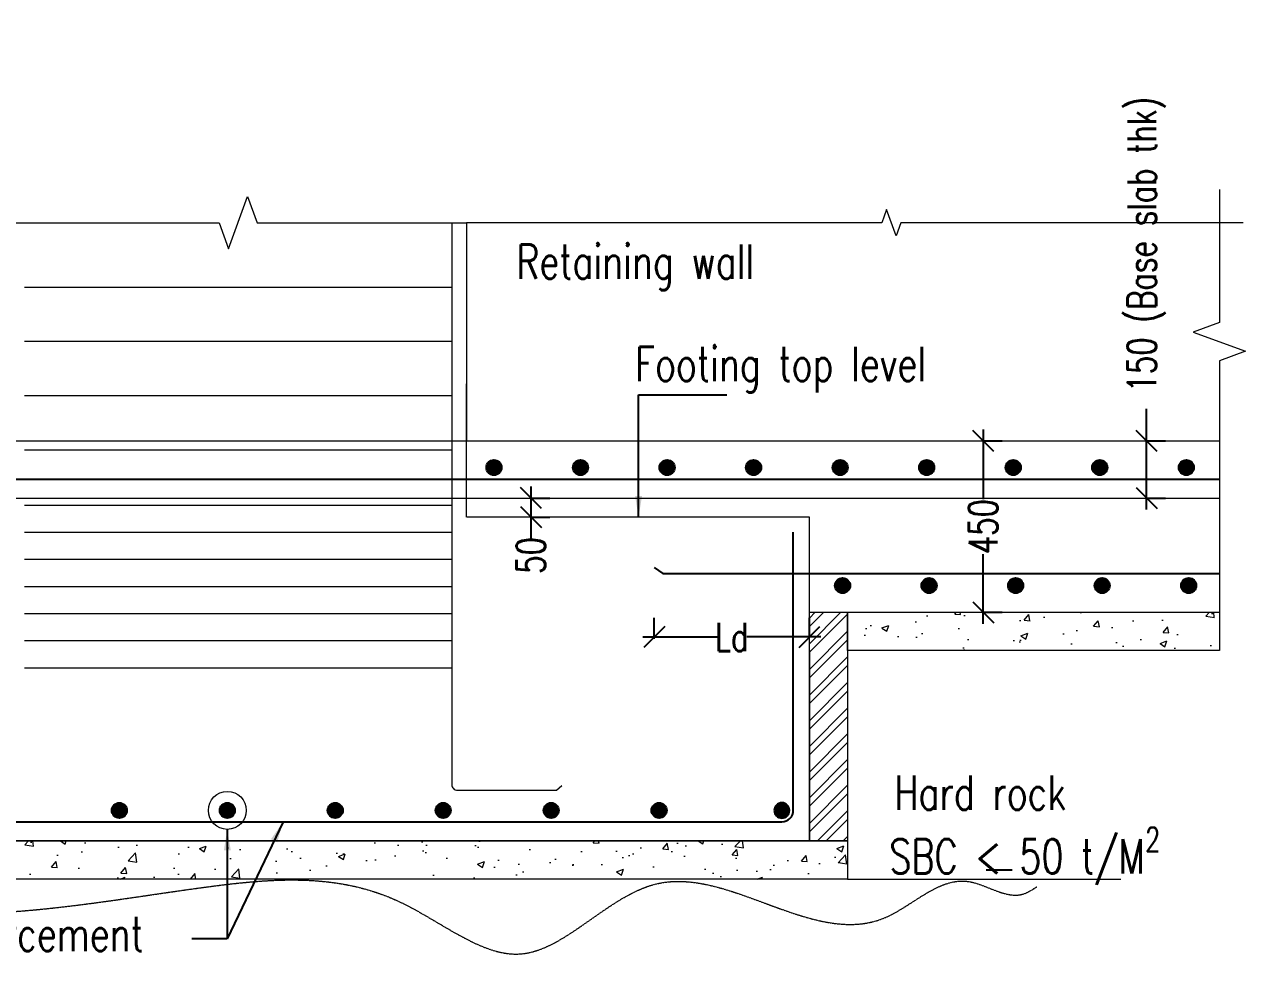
# Model space of a CAD drawing. Header units: millimetres. Extents: x -226110 to 125224, y -84 to 62581.
# Drawn here: x 44329 to 47534, y 14881 to 17343 of the extents above; entities that cross this region are included whole.
import ezdxf

# ---------------------------------------------------------------- set-up
doc = ezdxf.new("R2010")
doc.units = ezdxf.units.MM
doc.linetypes.add('HIDDEN', pattern=[0.375, 0.25, -0.125])
for name, color, linetype, lineweight in [('Geo Hatch', 86, 'Continuous', 5), ('Geo-BOTM.VERT.DIR', 21, 'Continuous', 30), ('Geo-Dim  Sec & Plan', 250, 'Continuous', 25), ('Geo-Hiden Rein', 156, 'HIDDEN', 5), ('Geo-PCC-PATT', 8, 'Continuous', 9), ('Geo-Rein Bar', 21, 'Continuous', 30), ('Geo-Rein Bar Main', 21, 'Continuous', 30), ('Geo-Section Line', 84, 'Continuous', 18)]:
    doc.layers.add(name, color=color, linetype=linetype, lineweight=lineweight)
doc.layers.add('Geo-Text 100', color=7, linetype='Continuous')
doc.styles.add('simplex', font='simplex.shx', dxfattribs={"width": 0.75})
doc.dimstyles.new('Geo1-30 Dim 100', dxfattribs={"dimtxt": 75, "dimasz": 55, "dimexe": 50, "dimexo": 0.2, "dimgap": 0.1, "dimtad": 0, "dimdec": 0, "dimdsep": 46, "dimtxsty": 'simplex', "dimblk": 'OBLIQUE', "dimcen": 5, "dimdle": 30, "dimclrd": 252, "dimclre": 252, "dimclrt": 34, "dimadec": 0, "dimazin": 0, "dimtfac": 1, "dimtdec": 0, "dimtmove": 0, "dimatfit": 3, "dimfxl": 100, "dimfxlon": 1, "dimlwd": -1, "dimlwe": -1, "dimarcsym": 0})

# ---------------------------------------------------------------- blocks, each defined once
blk = doc.blocks.new('*U319')
at = {"layer": 'Geo-BOTM.VERT.DIR', "lineweight": 25}
h = blk.add_hatch(color=256, dxfattribs=at)
h.dxf.hatch_style = 1
h.paths.add_polyline_path([(0.08, 0, 1), (-0.08, 0, 1)])
blk.add_circle((0, 0), 0.08, dxfattribs=at)
blk = doc.blocks.new('*U433')
at = {"layer": 'Geo-Rein Bar Main', "xscale": 250, "yscale": 250, "zscale": 250}
blk.add_blockref('*U319', (0, 0), dxfattribs=at)
blk = doc.blocks.new('*U434')
at = {"color": 0, "linetype": 'ByBlock', "lineweight": -2, "transparency": 16777216}
for p in [(37460.7, 5265.1), (37687.9, 5265.1), (37915.1, 5265.1), (38142.3, 5265.1), (38369.4, 5265.1)]:
    blk.add_blockref('*U433', p, dxfattribs=at)
blk = doc.blocks.new('_Oblique')
at = {"color": 0, "linetype": 'ByBlock', "lineweight": -2}
blk.add_line((-0.5, -0.5), (0.5, 0.5), dxfattribs=at)
blk = doc.blocks.new('*D437')
at = {"layer": 'Geo-Dim  Sec & Plan', "color": 252, "transparency": 16777216}
for p, q in [((45982.1, 15730.1), (45982.1, 15785.4)), ((46389.6, 15735.4), (46389.6, 15785.4))]:
    blk.add_line(p, q, dxfattribs=at)
at = {"layer": 'Geo-Dim  Sec & Plan', "color": 252, "linetype": 'Continuous', "transparency": 16777216}
for p, q in [((45952.1, 15735.4), (46146.9, 15735.4)), ((46419.6, 15735.4), (46224.8, 15735.4))]:
    blk.add_line(p, q, dxfattribs=at)
at = {"layer": 'Geo-Dim  Sec & Plan', "color": 252, "transparency": 16777216, "xscale": 55, "yscale": 55, "zscale": 55, "rotation": 180}
blk.add_blockref('_Oblique', (45982.1, 15735.4), dxfattribs=at)
at = {"layer": 'Geo-Dim  Sec & Plan', "color": 252, "transparency": 16777216, "xscale": 55, "yscale": 55, "zscale": 55}
blk.add_blockref('_Oblique', (46389.6, 15735.4), dxfattribs=at)
at = {"layer": 'Geo-Dim  Sec & Plan', "color": 34, "transparency": 16777216, "insert": (46185.8, 15735.4), "char_height": 75, "attachment_point": 5, "style": 'simplex'}
blk.add_mtext('Ld', dxfattribs=at)
blk = doc.blocks.new('*D440')
at = {"layer": 'Geo-Dim  Sec & Plan', "color": 252, "linetype": 'Continuous', "transparency": 16777216}
for p, q in [((46845.7, 16280.1), (46845.7, 16097.5)), ((46845.7, 15770.1), (46845.7, 15952.7))]:
    blk.add_line(p, q, dxfattribs=at)
at = {"layer": 'Geo-Dim  Sec & Plan', "color": 252, "transparency": 16777216}
for p, q in [((46845.7, 16250.1), (46895.7, 16250.1)), ((46845.7, 15800.1), (46895.7, 15800.1))]:
    blk.add_line(p, q, dxfattribs=at)
at = {"layer": 'Geo-Dim  Sec & Plan', "color": 252, "transparency": 16777216, "xscale": 55, "yscale": 55, "zscale": 55}
for p, rotation in [((46845.7, 16250.1), 90), ((46845.7, 15800.1), 270)]:
    blk.add_blockref('_Oblique', p, dxfattribs=dict(at, rotation=rotation))
at = {"layer": 'Geo-Dim  Sec & Plan', "color": 34, "transparency": 16777216, "insert": (46845.7, 16025.1), "char_height": 75, "attachment_point": 5, "rotation": 90, "style": 'simplex'}
blk.add_mtext('450', dxfattribs=at)
blk = doc.blocks.new('*D441')
at = {"layer": 'Geo-Dim  Sec & Plan', "color": 252, "linetype": 'Continuous', "transparency": 16777216}
for p, q in [((45658.4, 16130.1), (45658.4, 16050.1)), ((45658.4, 16050.1), (45658.4, 15995.1))]:
    blk.add_line(p, q, dxfattribs=at)
at = {"layer": 'Geo-Dim  Sec & Plan', "color": 252, "transparency": 16777216}
for p, q in [((45658.4, 16100.1), (45708.4, 16100.1)), ((45658.4, 16050.1), (45708.4, 16050.1))]:
    blk.add_line(p, q, dxfattribs=at)
at = {"layer": 'Geo-Dim  Sec & Plan', "color": 252, "transparency": 16777216, "xscale": 55, "yscale": 55, "zscale": 55}
for p, rotation in [((45658.4, 16100.1), 90), ((45658.4, 16050.1), 270)]:
    blk.add_blockref('_Oblique', p, dxfattribs=dict(at, rotation=rotation))
at = {"layer": 'Geo-Dim  Sec & Plan', "color": 34, "transparency": 16777216, "insert": (45658.4, 15949.5), "char_height": 75, "attachment_point": 5, "rotation": 90, "style": 'simplex'}
blk.add_mtext('50', dxfattribs=at)
blk = doc.blocks.new('*D443')
at = {"layer": 'Geo-Dim  Sec & Plan', "color": 252, "linetype": 'Continuous', "transparency": 16777216}
for p, q in [((47274.5, 16250.1), (47274.5, 16333.9)), ((47274.5, 16070.1), (47274.5, 16250.1))]:
    blk.add_line(p, q, dxfattribs=at)
at = {"layer": 'Geo-Dim  Sec & Plan', "color": 252, "transparency": 16777216}
for p, q in [((47274.5, 16250.1), (47324.5, 16250.1)), ((47274.5, 16100.1), (47324.5, 16100.1))]:
    blk.add_line(p, q, dxfattribs=at)
at = {"layer": 'Geo-Dim  Sec & Plan', "color": 252, "transparency": 16777216, "xscale": 55, "yscale": 55, "zscale": 55}
for p, rotation in [((47274.5, 16250.1), 90), ((47274.5, 16100.1), 270)]:
    blk.add_blockref('_Oblique', p, dxfattribs=dict(at, rotation=rotation))
at = {"layer": 'Geo-Dim  Sec & Plan', "color": 34, "transparency": 16777216, "insert": (47274.5, 16765.2), "char_height": 75, "width": 1155.846, "attachment_point": 5, "rotation": 90, "style": 'simplex'}
blk.add_mtext('150 (Base slab thk)', dxfattribs=at)

msp = doc.modelspace()

# ---------------------------------------------------------------- hatches: boundary and pattern name
at = {"layer": 'Geo Hatch'}
h = msp.add_hatch(dxfattribs=at)
h.set_pattern_fill('ANSI32', color=256, scale=5)
h.set_pattern_definition([(45, (-20209.283, -31416.55), (-33.67596, 33.67596), []), (45, (-20186.83, -31416.55), (-33.67596, 33.67596), [])])
h.paths.add_polyline_path([(46389.6, 15800.1), (46489.6, 15800.1), (46489.6, 15200.1), (46389.6, 15200.1)])
at = {"layer": 'Geo-PCC-PATT'}
h = msp.add_hatch(dxfattribs=at)
h.set_pattern_fill('AR-CONC', color=256)
h.set_pattern_definition([(50, (-10459.96, 5388.44), (182.18467, -15.9391), [19.05, -209.55]), (355, (-10459.96, 5388.44), (-35.2434, 191.05685), [15.24, -167.6406]), (100.45144, (-10444.78, 5387.11), (146.94125, 175.11775), [16.19, -178.09024]), (46.1842, (-10459.96, 5439.24), (271.079, -42.0423), [28.575, -314.325]), (96.63556, (-10437.37, 5435.74), (237.4041, 247.4261), [24.285, -267.1356]), (351.18415, (-10459.96, 5439.24), (237.4041, 247.4261), [22.86, -251.4597]), (21, (-10434.56, 5426.54), (151.6144, -102.2652), [19.05, -209.55]), (326, (-10434.56, 5426.54), (61.802, 184.18797), [15.24, -167.64]), (71.45144, (-10421.93, 5418.02), (213.4164, 81.92277), [16.19, -178.08994]), (37.5, (-10459.96, 5388.44), (3.0886, 84.55504), [0, -165.608, 0, -170.18, 0, -168.275]), (7.5, (-10459.96, 5388.44), (66.81966, 100.18057), [0, -97.028, 0, -161.798, 0, -64.135]), (327.5, (-10516.6, 5388.44), (135.590595, -5.728744), [0, -63.5, 0, -198.12, 0, -262.89]), (317.5, (-10542, 5388.44), (148.12918, 25.4265), [0, -82.55, 0, -131.572, 0, -186.69])])
h.paths.add_polyline_path([(46489.6, 15800.1), (47465.7, 15800.1), (47465.7, 15700.1), (46489.6, 15700.1)])
h = msp.add_hatch(dxfattribs=at)
h.set_pattern_fill('AR-CONC', color=256)
h.set_pattern_definition([(50, (-13559.96, 4788.44), (182.18467, -15.9391), [19.05, -209.55]), (355, (-13559.96, 4788.44), (-35.2434, 191.05685), [15.24, -167.6406]), (100.45144, (-13544.78, 4787.11), (146.94125, 175.11775), [16.19, -178.09024]), (46.1842, (-13559.96, 4839.24), (271.079, -42.0423), [28.575, -314.325]), (96.63556, (-13537.37, 4835.74), (237.4041, 247.4261), [24.285, -267.1356]), (351.18415, (-13559.96, 4839.24), (237.4041, 247.4261), [22.86, -251.4597]), (21, (-13534.56, 4826.54), (151.6144, -102.2652), [19.05, -209.55]), (326, (-13534.56, 4826.54), (61.802, 184.18797), [15.24, -167.64]), (71.45144, (-13521.93, 4818.02), (213.4164, 81.92277), [16.19, -178.08994]), (37.5, (-13559.96, 4788.44), (3.0886, 84.55504), [0, -165.608, 0, -170.18, 0, -168.275]), (7.5, (-13559.96, 4788.44), (66.81966, 100.18057), [0, -97.028, 0, -161.798, 0, -64.135]), (327.5, (-13616.6, 4788.44), (135.590595, -5.728744), [0, -63.5, 0, -198.12, 0, -262.89]), (317.5, (-13642, 4788.44), (148.12918, 25.4265), [0, -82.55, 0, -131.572, 0, -186.69])])
h.paths.add_polyline_path([(43289.6, 15200.1), (46489.6, 15200.1), (46489.6, 15100.1), (43289.6, 15100.1)])

# ---------------------------------------------------------------- linework, layer by layer
at = {"layer": 'Geo-Hiden Rein', "linetype": 'Continuous'}
for p, q in [((44328.7, 16653.8, 0), (45450.5, 16653.8, 0)), ((44328.7, 16511.4, 0), (45450.5, 16511.4, 0)), ((44328.7, 16369, 0), (45450.5, 16369, 0)), ((44328.7, 16226.7, 0), (45450.5, 16226.7, 0)), ((44328.7, 16081.7, 0), (45450.5, 16081.7, 0)), ((44328.7, 16010.5, 0), (45450.5, 16010.5, 0)), ((44328.7, 15939.3, 0), (45450.5, 15939.3, 0)), ((44328.7, 15868.1, 0), (45450.5, 15868.1, 0)), ((44328.7, 15796.9, 0), (45450.5, 15796.9, 0)), ((44328.7, 15725.8, 0), (45450.5, 15725.8, 0)), ((44328.7, 15654.6, 0), (45450.5, 15654.6, 0)), ((44328.7, 15654.6, 0), (45450.5, 15654.6, 0))]:
    msp.add_line(p, q, dxfattribs=at)
at = {"layer": 'Geo-Hiden Rein', "linetype": 'Continuous', "elevation": 0}
msp.add_lwpolyline([(45450.5, 16822.7), (45450.5, 15347.9, 0.414214), (45465.5, 15332.9), (45725.8, 15332.9), (45739.5, 15345.5)], format="xyb", dxfattribs=at)
at = {"layer": 'Geo-Rein Bar', "lineweight": 25, "elevation": 0}
for points in [[(47465.7, 16148.3), (37061.1, 16148.3)], [(45982.1, 15917.6), (46004.3, 15902), (47465.7, 15902)]]:
    msp.add_lwpolyline(points, dxfattribs=at)
msp.add_lwpolyline([(43432.1, 16010.1), (43432.1, 15280.2, 0.414214), (43462.1, 15250.2), (46317.1, 15250.2, 0.414214), (46347.1, 15280.2), (46347.1, 16010.1)], format="xyb", dxfattribs=at)
at = {"layer": 'Geo-Section Line'}
for p, q in [((45489.6, 16250.1, 0), (47465.7, 16250.1, 0)), ((46389.6, 15800.1, 0), (47465.7, 15800.1, 0))]:
    msp.add_line(p, q, dxfattribs=at)
at = {"layer": 'Geo-Section Line', "color": 118, "linetype": 'HIDDEN', "ltscale": 5}
msp.add_line((37061.1, 16100.1, 0), (47465.7, 16100.1, 0), dxfattribs=at)
at = {"layer": 'Geo-Section Line', "elevation": 0}
for points in [[(47465.7, 16909.9), (47465.7, 16560.4), (47397, 16535.4), (47534.4, 16485.4), (47465.7, 16460.4), (47465.7, 15700.1)], [(44289.6, 16822.7), (44839.6, 16822.7), (44864.6, 16754), (44914.6, 16891.4), (44939.6, 16822.7), (45489.6, 16822.7)], [(47528.1, 16822.7), (46629.6, 16822.7), (46617.1, 16788.3), (46592.1, 16857), (46579.6, 16822.7), (45489.6, 16822.7)], [(45489.6, 16822.7), (45489.6, 16250.1)], [(46389.6, 15700.1), (46389.6, 15200.1), (43389.6, 15200.1), (43389.6, 15700.1)]]:
    msp.add_lwpolyline(points, dxfattribs=at)
at = {"layer": 'Geo-Section Line', "color": 118, "linetype": 'HIDDEN', "ltscale": 5, "elevation": 0}
for points in [[(46389.6, 15700.1), (46389.6, 16050.1), (45489.6, 16050.1), (45489.6, 16400.1)], [(44289.6, 16250.1), (45489.6, 16250.1)], [(46489.6, 15100.1), (47207.4, 15100.1)]]:
    msp.add_lwpolyline(points, dxfattribs=at)
at = {"layer": 'Geo-Section Line', "elevation": 0}
for points in [[(46389.6, 15800.1), (46489.6, 15800.1), (46489.6, 15200.1), (46389.6, 15200.1)], [(46489.6, 15800.1), (47465.7, 15800.1), (47465.7, 15700.1), (46489.6, 15700.1)], [(43289.6, 15200.1), (46489.6, 15200.1), (46489.6, 15100.1), (43289.6, 15100.1)]]:
    msp.add_lwpolyline(points, close=True, dxfattribs=at)
at = {"layer": 'Geo-Section Line', "linetype": 'Continuous', "lineweight": 15, "ltscale": 600}
msp.add_circle((44861.3, 15280.2, 0), 49.8, dxfattribs=at)
at = {"layer": 'Geo-Section Line', "color": 5, "linetype": 'HIDDEN', "ltscale": 5}
msp.add_spline([(37450.1, 15100.1, 0), (37928.2, 15075.3), (38037.2, 15100.1, 0), (38202.3, 15060.8), (38484.9, 15088.9), (38768.8, 15058.7), (39342.5, 15081.8), (39819.3, 15074.2), (40425.7, 14998.3), (40669.4, 15085.5), (41149.1, 15012.7), (41791.4, 15105.8), (42486.5, 15092.5), (42939.3, 15249.5), (43232.8, 15084.8), (43472.7, 15100.1, 0), (43935.9, 15028.4), (44800, 15078.3, 0), (45309.1, 15042.3), (45632.1, 14903.6), (45987.2, 15087.2), (46586.3, 14998), (46805.6, 15093.7), (46948, 15060, 0), (46987.1, 15080)], degree=3, dxfattribs=at)
at = {"layer": 'Geo-Text 100'}
msp.add_lwpolyline([(46853.1, 15124), (46921.7, 15124)], dxfattribs=at)

# ---------------------------------------------------------------- block references
msp.add_blockref('*U434', (9015.7, 10605.1, 0))
at = {"layer": 'Geo-Rein Bar Main', "xscale": 250, "yscale": 250, "zscale": 250, "rotation": 180}
for p in [(45561.3, 16180, 0), (45788.5, 16180, 0), (46015.7, 16180, 0), (46242.9, 16180, 0), (46470.1, 16180, 0), (46697.3, 16180, 0), (46924.5, 16180, 0), (47151.7, 16180, 0), (47378.9, 16180, 0)]:
    msp.add_blockref('*U319', p, dxfattribs=at)
at = {"layer": 'Geo-Rein Bar Main', "yscale": 250, "zscale": 250}
for p, xscale in [((44577.9, 15280.2, 0), 250), ((44861.3, 15280.2, 0), 250), ((45144.7, 15280.2, 0), 250), ((45428, 15280.2, 0), 250), ((45711.4, 15280.2, 0), 250), ((45994.8, 15280.2, 0), 250), ((46317.1, 15280.2, 0), -250)]:
    msp.add_blockref('*U319', p, dxfattribs=dict(at, xscale=xscale))

# ---------------------------------------------------------------- texts
at = {"layer": 'Geo-Text 100', "style": 'simplex', "width": 0.75}
for s, p in [('Retaining wall', (45619.9, 16675.5)), ('Footing top level', (45932.1, 16407.2)), ('Hard rock', (46612.3, 15281.5)), ('Footing reinforcement  ', (43638.4, 14910.8))]:
    msp.add_text(s, height=90, dxfattribs=at).set_placement(p)
at = {"layer": 'Geo-Text 100', "insert": (46599.2, 15235.3), "char_height": 90, "width": 817.28, "attachment_point": 1, "style": 'simplex'}
msp.add_mtext('\\A1;SBC < 50 t/M{\\H0.7x;\\S2^ ;}', dxfattribs=at)

# ---------------------------------------------------------------- dimensions: what is measured, and where the dimension line sits
at = {"layer": 'Geo-Dim  Sec & Plan'}
dim = msp.add_linear_dim(base=(47274.5, 16250.1, 0), p1=(47274.5, 16100.1, 0), p2=(47274.5, 16250.1, 0), angle=90, text='<> (Base slab thk)', dimstyle='Geo1-30 Dim 100', dxfattribs=at)
dim.commit()
dim.dimension.update_dxf_attribs({"geometry": '*D443', "text_midpoint": (47274.5, 16765.2, 0), "dimtype": 160})
for base, p1, p2, picture, middle in [((46845.7, 15800.1, 0), (46845.7, 16250.1, 0), (46845.7, 15800.1, 0), '*D440', (46845.7, 16025.1, 0)), ((45658.4, 16050.1, 0), (45658.4, 16100.1, 0), (45658.4, 16050.1, 0), '*D441', (45658.4, 15949.5, 0))]:
    dim = msp.add_linear_dim(base=base, p1=p1, p2=p2, angle=90, dimstyle='Geo1-30 Dim 100', dxfattribs=at)
    dim.commit()
    dim.dimension.update_dxf_attribs({"geometry": picture, "text_midpoint": middle})
dim = msp.add_linear_dim(base=(46389.6, 15735.4, 0), p1=(45982.1, 15729.9, 0), p2=(46389.6, 15735.4, 0), text='Ld', dimstyle='Geo1-30 Dim 100', dxfattribs=at)
dim.commit()
dim.dimension.update_dxf_attribs({"geometry": '*D437', "text_midpoint": (46185.8, 15735.4, 0)})

# ---------------------------------------------------------------- leaders
for points in [[(45940.9, 16050.1, 0), (45940.9, 16370.9, 0), (46172.3, 16370.9, 0)], [(44861.3, 15230.4, 0), (44861.3, 14943.5, 0), (44768, 14943.5, 0)], [(45007.8, 15250.2, 0), (44861.3, 14943.5, 0)]]:
    msp.add_leader(points, dimstyle='Geo1-30 Dim 100', override={"dimgap": 0.1, "dimtad": 0})

doc.saveas('drawing.dxf')
